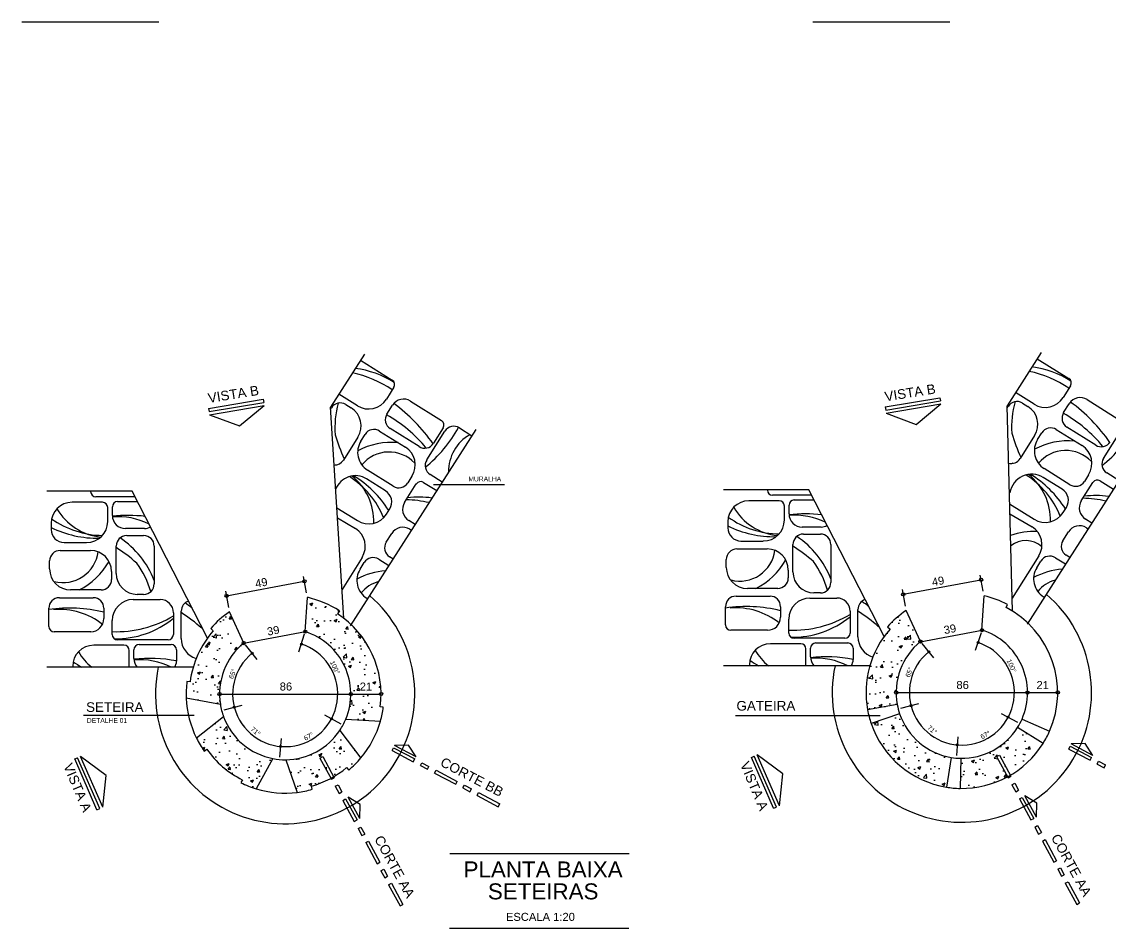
# Model space of a CAD drawing. Extents: x 21881.5 to 21905.2, y 3580.3 to 3591.7.
# Drawn here: x 21891.24 to 21898.04, y 3580.34 to 3586 of the extents above; entities that cross this region are included whole.
import ezdxf

# ---------------------------------------------------------------- set-up
doc = ezdxf.new("R2010")
doc.units = 0
doc.header["$MEASUREMENT"] = 0
for name, color, linetype in [('CORTE', 5, 'CONTINUOUS'), ('HACHURA', 21, 'CONTINUOUS'), ('LAYER1', 1, 'CONTINUOUS'), ('LAYER2', 7, 'CONTINUOUS'), ('MARGEMINT', 6, 'CONTINUOUS'), ('TERRA', 40, 'CONTINUOUS'), ('TEXT2', 6, 'CONTINUOUS')]:
    doc.layers.add(name, color=color, linetype=linetype)
doc.styles.add('ARIAL', font='ARIAL.TTF', dxfattribs={"height": 0.05})
pattern_1 = [(50, (21697.91374, 3494.59988), (0.18218467, -0.01593909), [0.01905, -0.20955]), (355, (21697.91374, 3494.59988), (-0.03524283, 0.19105664), [0.01524, -0.16764]), (100.451, (21697.92892, 3494.59855), (0.1469425, 0.17511669), [0.01619, -0.17809]), (46.1842, (21697.91374, 3494.65068), (0.27107904, -0.04204233), [0.028575, -0.314325]), (96.6356, (21697.93633, 3494.64717), (0.23740423, 0.24742556), [0.024285, -0.267135]), (351.184, (21697.91374, 3494.65068), (0.2374046, 0.2474251), [0.02286, -0.25146]), (21, (21697.93914, 3494.63798), (0.15161488, -0.10226552), [0.01905, -0.20955]), (326, (21697.93914, 3494.63798), (0.06180203, 0.18418797), [0.01524, -0.16764]), (71.4514, (21697.95177, 3494.62945), (0.21341649, 0.08192286), [0.01619, -0.17809]), (37.5, (21697.91374, 3494.599876), (0.003088603, 0.084555039), [0, -0.165608, 0, -0.17018, 0, -0.168275]), (7.5, (21697.91374, 3494.59988), (0.066819663, 0.100180575), [0, -0.097028, 0, -0.161798, 0, -0.064135]), (327.5, (21697.8571, 3494.599876), (0.135590595, -0.005728744), [0, -0.0635, 0, -0.19812, 0, -0.26289]), (317.5, (21697.8317, 3494.59988), (0.14812918, 0.02542649), [0, -0.08255, 0, -0.131572, 0, -0.18669])]
pattern_2 = [(50, (21698.52205, 3494.59988), (0.18218467, -0.01593909), [0.01905, -0.20955]), (355, (21698.52205, 3494.59988), (-0.03524283, 0.19105664), [0.01524, -0.16764]), (100.451, (21698.53723, 3494.59855), (0.1469425, 0.17511669), [0.01619, -0.17809]), (46.1842, (21698.52205, 3494.65068), (0.27107904, -0.04204233), [0.028575, -0.314325]), (96.6356, (21698.54464, 3494.64717), (0.23740423, 0.24742556), [0.024285, -0.267135]), (351.184, (21698.52205, 3494.65068), (0.2374046, 0.2474251), [0.02286, -0.25146]), (21, (21698.54745, 3494.63798), (0.15161488, -0.10226552), [0.01905, -0.20955]), (326, (21698.54745, 3494.63798), (0.06180203, 0.18418797), [0.01524, -0.16764]), (71.4514, (21698.56009, 3494.62945), (0.21341649, 0.08192286), [0.01619, -0.17809]), (37.5, (21698.52205, 3494.599876), (0.003088603, 0.084555039), [0, -0.165608, 0, -0.17018, 0, -0.168275]), (7.5, (21698.52205, 3494.59988), (0.066819663, 0.100180575), [0, -0.097028, 0, -0.161798, 0, -0.064135]), (327.5, (21698.46541, 3494.599876), (0.135590595, -0.005728744), [0, -0.0635, 0, -0.19812, 0, -0.26289]), (317.5, (21698.44001, 3494.59988), (0.14812918, 0.02542649), [0, -0.08255, 0, -0.131572, 0, -0.18669])]

# ---------------------------------------------------------------- blocks, each defined once
blk = doc.blocks.new('_SMALL')
at = {"layer": 'LAYER1', "color": 0}
blk.add_circle((0, 0), 0.25, dxfattribs=at)

msp = doc.modelspace()

# ---------------------------------------------------------------- hatches: boundary and pattern name
at = {"layer": 'HACHURA'}
h = msp.add_hatch(dxfattribs=at)
h.set_pattern_fill('AR-CONC', color=256, scale=0.001, style=0)
h.set_pattern_definition(pattern_1)
h.paths.add_polyline_path([(21892.6165, 3582.1155, -0.182938), (21892.614, 3582.1221, -0.322512), (21892.6208, 3582.1316), (21892.5353, 3582.3172, 0.063227), (21892.418, 3582.2141), (21892.4341, 3582.1999, 0.14972), (21892.2893, 3581.8806), (21892.2695, 3581.8831, 0.042626), (21892.2649, 3581.7779), (21892.478, 3581.7398, -0.033159), (21892.4731, 3581.7939, -0.41779), (21892.4629, 3581.8039, -0.41779), (21892.4731, 3581.8139, -0.212891)])
h.paths.add_polyline_path([(21892.4981, 3581.6624), (21892.3291, 3581.5284, 0.037822), (21892.3769, 3581.4481), (21892.3933, 3581.4596, 0.124217), (21892.6153, 3581.2685), (21892.6063, 3581.2506, 0.041572), (21892.7017, 3581.2125), (21892.8067, 3581.401, -0.263714)])
h.paths.add_polyline_path([(21892.8864, 3581.3939), (21892.9584, 3581.1899, 0.038878), (21893.0525, 3581.209), (21893.047, 3581.2283, 0.105079), (21893.2669, 3581.3447), (21893.2798, 3581.3294, 0.043417), (21893.3557, 3581.405), (21893.2247, 3581.5774, -0.249256)])
h.paths.add_polyline_path([(21893.2104, 3582.3049), (21893.2221, 3582.3229, 0.088506), (21893.0217, 3582.4081), (21893.0089, 3582.2035, -0.480854), (21893.0182, 3582.1909, -0.312107), (21893.2928, 3581.8139, -0.41779), (21893.3029, 3581.8039), (21893.4721, 3581.8039, -0.41732), (21893.4814, 3581.8146, 0.248433)])
h.paths.add_polyline_path([(21893.2622, 3581.6481), (21893.4781, 3581.6354, 0.035721), (21893.496, 3581.7219), (21893.4762, 3581.7245, 0.029397), (21893.4814, 3581.7946, -0.375072), (21893.4721, 3581.8039), (21893.3729, 3581.8039), (21893.3029, 3581.8039, -0.41779), (21893.2928, 3581.7939, -0.091613)])
h.paths.add_polyline_path([(21893.3399, 3581.8884), (21893.4353, 3581.8884), (21893.4353, 3581.8132), (21893.3399, 3581.8132)], flags=24)
h = msp.add_hatch(dxfattribs=at)
h.set_pattern_fill('AR-CONC', color=256, scale=0.001, style=0)
h.set_pattern_definition(pattern_2)
h.paths.add_polyline_path([(21896.8432, 3582.1254, -0.169082), (21896.841, 3582.1317, -0.322512), (21896.8479, 3582.1411), (21896.7623, 3582.3267, 0.063227), (21896.6451, 3582.2236), (21896.6611, 3582.2094, 0.230279), (21896.5214, 3581.7048), (21896.7063, 3581.7389, -0.039542), (21896.6996, 3581.8034, -0.40208), (21896.69, 3581.8134, -0.40208), (21896.6996, 3581.8234, -0.212908)])
h = msp.add_hatch(dxfattribs=at)
h.set_pattern_fill('AR-CONC', color=256, scale=0.001, style=0)
h.set_pattern_definition(pattern_2)
h.paths.add_polyline_path([(21897.013, 3581.2228), (21897.0434, 3581.4083, -0.276994), (21896.7212, 3581.6815), (21896.5432, 3581.6211, 0.276994)])
h = msp.add_hatch(dxfattribs=at)
h.set_pattern_fill('AR-CONC', color=256, scale=0.001, style=0)
h.set_pattern_definition(pattern_1)
h.paths.add_polyline_path([(21897.327, 3581.4131), (21897.3446, 3581.4226), (21897.4127, 3581.297, 0.12076), (21897.6172, 3581.4956), (21897.4579, 3581.5954, -0.263149), (21897.1025, 3581.4029), (21897.0991, 3581.2149, 0.129499), (21897.3953, 3581.2872)])

# ---------------------------------------------------------------- linework, layer by layer
at = {"layer": 'CORTE'}
for p, q in [((21893.0083, 3582.1942), (21893.0217, 3582.4081)), ((21897.2354, 3582.2038), (21897.2488, 3582.4177)), ((21892.625, 3582.1226), (21892.5353, 3582.3172)), ((21893.2221, 3582.3229), (21893.2104, 3582.3049)), ((21896.852, 3582.1321), (21896.7623, 3582.3267)), ((21897.3858, 3582.3446), (21897.3957, 3582.3637)), ((21896.6451, 3582.2236), (21896.6611, 3582.2094)), ((21892.2893, 3581.8806), (21892.269, 3581.8832)), ((21892.2893, 3581.8806), (21892.269, 3581.8832)), ((21892.4785, 3581.7397), (21892.2645, 3581.778)), ((21893.496, 3581.7219), (21893.4762, 3581.7245)), ((21896.7063, 3581.7389), (21896.5214, 3581.7048)), ((21892.4977, 3581.662), (21892.3291, 3581.5284)), ((21893.2622, 3581.6481), (21893.4786, 3581.6354)), ((21896.7212, 3581.6815), (21896.5432, 3581.6211)), ((21897.4856, 3581.6478), (21897.6577, 3581.5719)), ((21893.2247, 3581.5774), (21893.356, 3581.4046)), ((21897.6172, 3581.4956), (21897.4579, 3581.5954)), ((21892.3769, 3581.4481), (21892.3933, 3581.4596)), ((21892.8067, 3581.401), (21892.7017, 3581.2125)), ((21892.8864, 3581.3939), (21892.9584, 3581.1899)), ((21897.0434, 3581.4083), (21897.013, 3581.2228)), ((21897.1025, 3581.4029), (21897.0991, 3581.2149)), ((21893.2669, 3581.3447), (21893.2798, 3581.3294)), ((21892.6153, 3581.2685), (21892.6063, 3581.2506)), ((21893.0525, 3581.209), (21893.047, 3581.2283))]:
    msp.add_line(p, q, dxfattribs=at)
for centre, radius, start, end in [((21892.8829, 3581.8039), 0.62, 56.83323, 77.06468), ((21897.11, 3581.8134), 0.62, 62.56378, 77.06468), ((21892.8829, 3581.8039), 0.62, 124.10907, 138.58038), ((21897.11, 3581.8134), 0.62, 124.10907, 138.58038), ((21897.11, 3581.8134), 0.5986, 336.20818, 62.56378), ((21892.8829, 3581.8039), 0.5986, 352.38013, 56.83323), ((21892.8829, 3581.8039), 0.5986, 138.58038, 172.64063), ((21892.8829, 3581.8039), 0.41, 337.6648, 72.18782), ((21897.11, 3581.8134), 0.5986, 138.58038, 190.45211), ((21897.11, 3581.8134), 0.4105, 336.20818, 72.20685), ((21892.8829, 3581.8039), 0.41, 128.98593, 189.02843), ((21897.11, 3581.8134), 0.4105, 128.9669, 190.45211), ((21892.8829, 3581.8039), 0.6186, 172.64063, 182.40389), ((21892.8829, 3581.8039), 0.6186, 344.19699, 352.38013), ((21892.8829, 3581.8039), 0.41, 200.21607, 259.28549), ((21897.11, 3581.8134), 0.4105, 198.74134, 260.67102), ((21892.8829, 3581.8039), 0.41, 270.48297, 326.46733), ((21897.11, 3581.8134), 0.5986, 198.74134, 260.67102), ((21897.11, 3581.8134), 0.4105, 268.95338, 327.92582), ((21892.8829, 3581.8039), 0.6186, 206.45059, 215.11455), ((21897.11, 3581.8134), 0.5986, 268.95338, 327.92582), ((21892.8829, 3581.8039), 0.5986, 215.11455, 243.43798), ((21892.8829, 3581.8039), 0.6186, 309.9062, 319.85044), ((21892.8829, 3581.8039), 0.5986, 285.9119, 309.9062), ((21892.8829, 3581.8039), 0.6186, 243.43798, 252.96017), ((21892.8829, 3581.8039), 0.6186, 277.00627, 285.9119)]:
    msp.add_arc(centre, radius, start, end, dxfattribs=at)
at = {"layer": 'LAYER1'}
for p, q in [((21892.404, 3583.5876), (21892.7455, 3583.6457)), ((21892.4074, 3583.5679), (21892.7489, 3583.626)), ((21892.4107, 3583.5482), (21892.7522, 3583.6062)), ((21892.7455, 3583.6457), (21892.7489, 3583.626)), ((21896.6311, 3583.5971), (21896.9726, 3583.6552)), ((21896.6344, 3583.5774), (21896.9759, 3583.6355)), ((21896.6378, 3583.5577), (21896.9793, 3583.6158)), ((21896.9726, 3583.6552), (21896.9759, 3583.6355)), ((21892.404, 3583.5876), (21892.4074, 3583.5679)), ((21896.6311, 3583.5971), (21896.6344, 3583.5774)), ((21893.8101, 3583.1127), (21894.2523, 3583.1127)), ((21893.0162, 3582.4371), (21892.9964, 3582.5377)), ((21896.7425, 3582.4269), (21897.2286, 3582.518)), ((21897.2433, 3582.4466), (21897.2235, 3582.5472)), ((21892.5301, 3582.3443), (21892.512, 3582.4474)), ((21892.5155, 3582.4174), (21893.0016, 3582.5085)), ((21896.7572, 3582.3538), (21896.7391, 3582.457)), ((21892.6223, 3582.1213), (21893.0094, 3582.1943)), ((21892.9687, 3582.0686), (21893.0045, 3582.1792)), ((21896.8493, 3582.1308), (21897.2365, 3582.2039)), ((21897.1957, 3582.0781), (21897.2316, 3582.1887)), ((21892.7079, 3582.0202), (21892.6347, 3582.1105)), ((21896.9349, 3582.0297), (21896.8618, 3582.1201)), ((21892.4729, 3581.8039), (21893.3929, 3581.8039)), ((21892.8829, 3581.8039), (21893.4815, 3581.8039)), ((21893.1929, 3581.8039), (21893.4815, 3581.8039)), ((21893.3729, 3581.8039), (21893.4815, 3581.8039)), ((21896.7, 3581.8134), (21897.62, 3581.8134)), ((21897.11, 3581.8134), (21897.7086, 3581.8134)), ((21897.42, 3581.8134), (21897.7086, 3581.8134)), ((21897.6, 3581.8134), (21897.7086, 3581.8134)), ((21892.5009, 3581.7056), (21892.6135, 3581.7346)), ((21896.7279, 3581.7151), (21896.8405, 3581.7441)), ((21891.6222, 3581.6716), (21892.3154, 3581.6716)), ((21893.1287, 3581.6734), (21893.2313, 3581.6188)), ((21895.6966, 3581.6706), (21896.5992, 3581.6706)), ((21897.3557, 3581.6829), (21897.4584, 3581.6283)), ((21892.8586, 3581.5267), (21892.8484, 3581.4109)), ((21897.0857, 3581.5362), (21897.0755, 3581.4204)), ((21897.9272, 3581.4208), (21897.7926, 3581.4922)), ((21893.5508, 3581.4509), (21893.5601, 3581.4686)), ((21893.5508, 3581.4509), (21893.5601, 3581.4686)), ((21893.5508, 3581.4509), (21893.6834, 3581.3809)), ((21893.5601, 3581.4686), (21893.6927, 3581.3985)), ((21893.7002, 3581.4113), (21893.5656, 3581.4827)), ((21895.9701, 3581.1066), (21895.8318, 3581.4242)), ((21897.7778, 3581.4605), (21897.7872, 3581.4781)), ((21897.7778, 3581.4605), (21897.7872, 3581.4781)), ((21897.7778, 3581.4605), (21897.9104, 3581.3904)), ((21897.7872, 3581.4781), (21897.9198, 3581.4081)), ((21891.568, 3581.3987), (21891.5864, 3581.4067)), ((21891.7063, 3581.0811), (21891.568, 3581.3987)), ((21891.7247, 3581.0891), (21891.5864, 3581.4067)), ((21891.743, 3581.0971), (21891.6047, 3581.4147)), ((21893.1, 3581.4036), (21893.1176, 3581.4131)), ((21893.1, 3581.4036), (21893.1176, 3581.4131)), ((21893.1, 3581.4036), (21893.1715, 3581.2717)), ((21893.1176, 3581.4131), (21893.1891, 3581.2813)), ((21893.6834, 3581.3809), (21893.6927, 3581.3985)), ((21893.7276, 3581.3575), (21893.7369, 3581.3752)), ((21893.7276, 3581.3575), (21893.7718, 3581.3341)), ((21893.7369, 3581.3752), (21893.7811, 3581.3518)), ((21895.7951, 3581.4082), (21895.8134, 3581.4162)), ((21895.9334, 3581.0906), (21895.7951, 3581.4082)), ((21895.9517, 3581.0986), (21895.8134, 3581.4162)), ((21897.327, 3581.4131), (21897.3446, 3581.4226)), ((21897.327, 3581.4131), (21897.3446, 3581.4226)), ((21897.327, 3581.4131), (21897.3985, 3581.2812)), ((21897.3446, 3581.4226), (21897.4161, 3581.2908)), ((21897.9104, 3581.3904), (21897.9198, 3581.4081)), ((21897.9546, 3581.367), (21897.964, 3581.3847)), ((21897.9546, 3581.367), (21897.9989, 3581.3437)), ((21897.964, 3581.3847), (21898.0082, 3581.3613)), ((21897.9989, 3581.3437), (21898.0082, 3581.3613)), ((21893.7718, 3581.3341), (21893.7811, 3581.3518)), ((21893.816, 3581.3108), (21893.8253, 3581.3285)), ((21893.816, 3581.3108), (21893.9486, 3581.2407)), ((21893.8253, 3581.3285), (21893.958, 3581.2584)), ((21897.3985, 3581.2812), (21897.4161, 3581.2908)), ((21893.1715, 3581.2717), (21893.1891, 3581.2813)), ((21893.1953, 3581.2278), (21893.2129, 3581.2373)), ((21893.1953, 3581.2278), (21893.2192, 3581.1838)), ((21893.2129, 3581.2373), (21893.2367, 3581.1933)), ((21893.9486, 3581.2407), (21893.958, 3581.2584)), ((21893.9928, 3581.2173), (21894.0022, 3581.235)), ((21894.0022, 3581.235), (21894.0464, 3581.2116)), ((21897.4224, 3581.2373), (21897.44, 3581.2468)), ((21897.4224, 3581.2373), (21897.4462, 3581.1933)), ((21897.44, 3581.2468), (21897.4638, 3581.2029)), ((21893.2192, 3581.1838), (21893.2367, 3581.1933)), ((21893.3486, 3581.0259), (21893.2756, 3581.1597)), ((21893.9928, 3581.2173), (21894.037, 3581.194)), ((21894.037, 3581.194), (21894.0464, 3581.2116)), ((21894.0812, 3581.1706), (21894.0906, 3581.1883)), ((21894.0812, 3581.1706), (21894.2139, 3581.1005)), ((21894.0906, 3581.1883), (21894.2232, 3581.1182)), ((21897.4462, 3581.1933), (21897.4638, 3581.2029)), ((21897.47, 3581.1494), (21897.4876, 3581.1589)), ((21897.47, 3581.1494), (21897.4876, 3581.1589)), ((21897.4876, 3581.1589), (21897.5591, 3581.0271)), ((21897.5756, 3581.0354), (21897.5027, 3581.1692)), ((21891.7063, 3581.0811), (21891.7247, 3581.0891)), ((21893.243, 3581.1399), (21893.2606, 3581.1494)), ((21893.243, 3581.1399), (21893.2606, 3581.1494)), ((21893.243, 3581.1399), (21893.3145, 3581.008)), ((21893.2606, 3581.1494), (21893.3321, 3581.0175)), ((21894.2139, 3581.1005), (21894.2232, 3581.1182)), ((21895.9334, 3581.0906), (21895.9517, 3581.0986)), ((21897.47, 3581.1494), (21897.5415, 3581.0175)), ((21893.3145, 3581.008), (21893.3321, 3581.0175)), ((21897.5415, 3581.0175), (21897.5591, 3581.0271)), ((21893.3383, 3580.964), (21893.3559, 3580.9736)), ((21893.3383, 3580.964), (21893.3622, 3580.9201)), ((21893.3559, 3580.9736), (21893.3797, 3580.9296)), ((21897.5654, 3580.9736), (21897.583, 3580.9831)), ((21897.5654, 3580.9736), (21897.5892, 3580.9296)), ((21897.583, 3580.9831), (21897.6068, 3580.9391)), ((21893.3622, 3580.9201), (21893.3797, 3580.9296)), ((21893.386, 3580.8761), (21893.4036, 3580.8857)), ((21893.4036, 3580.8857), (21893.4751, 3580.7538)), ((21897.5892, 3580.9296), (21897.6068, 3580.9391)), ((21897.613, 3580.8857), (21897.6306, 3580.8952)), ((21897.613, 3580.8857), (21897.6845, 3580.7538)), ((21897.6306, 3580.8952), (21897.7021, 3580.7633)), ((21893.386, 3580.8761), (21893.4575, 3580.7443)), ((21893.4575, 3580.7443), (21893.4751, 3580.7538)), ((21897.6845, 3580.7538), (21897.7021, 3580.7633)), ((21893.4813, 3580.7003), (21893.4989, 3580.7099)), ((21893.4813, 3580.7003), (21893.5052, 3580.6564)), ((21893.4989, 3580.7099), (21893.5227, 3580.6659)), ((21897.7084, 3580.7098), (21897.726, 3580.7194)), ((21897.7084, 3580.7098), (21897.7322, 3580.6659)), ((21897.726, 3580.7194), (21897.7498, 3580.6754)), ((21897.7322, 3580.6659), (21897.7498, 3580.6754)), ((21893.5052, 3580.6564), (21893.5227, 3580.6659)), ((21893.529, 3580.6124), (21893.5466, 3580.6219)), ((21893.529, 3580.6124), (21893.6005, 3580.4805)), ((21893.5466, 3580.6219), (21893.6181, 3580.4901)), ((21897.756, 3580.6219), (21897.7736, 3580.6315)), ((21897.756, 3580.6219), (21897.8275, 3580.4901)), ((21897.7736, 3580.6315), (21897.8451, 3580.4996)), ((21893.6005, 3580.4805), (21893.6181, 3580.4901)), ((21897.8275, 3580.4901), (21897.8451, 3580.4996))]:
    msp.add_line(p, q, dxfattribs=at)
for points in [[(21892.4107, 3583.5482), (21892.5982, 3583.4786), (21892.7522, 3583.6062)], [(21896.6378, 3583.5577), (21896.8253, 3583.4882), (21896.9793, 3583.6158)], [(21897.9272, 3581.4208), (21897.8806, 3581.4954), (21897.7926, 3581.4922)], [(21893.7002, 3581.4113), (21893.6535, 3581.4858), (21893.5656, 3581.4827)], [(21895.9701, 3581.1066), (21895.9926, 3581.3053), (21895.8318, 3581.4242)], [(21891.743, 3581.0971), (21891.7655, 3581.2958), (21891.6047, 3581.4147)], [(21893.3486, 3581.0259), (21893.3507, 3581.1139), (21893.2756, 3581.1597)], [(21897.5756, 3581.0354), (21897.5778, 3581.1234), (21897.5027, 3581.1692)]]:
    msp.add_lwpolyline(points, dxfattribs=at)
for centre in [(21892.9841, 3582.1161), (21897.2112, 3582.1257), (21892.6764, 3582.059), (21896.9035, 3582.0686), (21892.565, 3581.7221), (21896.7921, 3581.7316), (21893.1728, 3581.6499), (21897.3999, 3581.6594), (21897.0813, 3581.4864), (21892.8542, 3581.4769)]:
    msp.add_circle(centre, 0.00607, dxfattribs=at)
for centre in [(21892.8829, 3581.8039), (21897.11, 3581.8134)]:
    msp.add_arc(centre, 0.3282, 128.98593, 72.04958, dxfattribs=at)
at = {"layer": 'LAYER2'}
for p, q in [((21893.3973, 3582.3991), (21893.3924, 3582.4022)), ((21897.6244, 3582.4087), (21897.6195, 3582.4117))]:
    msp.add_line(p, q, dxfattribs=at)
for centre, radius, start, end in [((21892.8829, 3581.8039), 0.6186, 182.40389, 206.45059), ((21892.8829, 3581.8039), 0.41, 189.02843, 200.21607), ((21897.11, 3581.8134), 0.5986, 190.45211, 198.74134), ((21897.11, 3581.8134), 0.4105, 190.45211, 198.74134), ((21892.8829, 3581.8039), 0.41, 326.46733, 337.6648), ((21892.8829, 3581.8039), 0.6186, 319.85044, 344.19699), ((21897.11, 3581.8134), 0.4105, 327.92582, 336.20818), ((21897.11, 3581.8134), 0.5986, 327.92582, 336.20818), ((21892.8829, 3581.8039), 0.41, 259.28549, 270.48297), ((21897.11, 3581.8134), 0.4105, 260.67102, 268.95338), ((21897.11, 3581.8134), 0.5986, 260.67102, 268.95338), ((21892.8829, 3581.8039), 0.6186, 252.96017, 277.00627)]:
    msp.add_arc(centre, radius, start, end, dxfattribs=at)
at = {"layer": 'MARGEMINT'}
for p, q in [((21891.2375, 3586.003), (21892.0928, 3586.003)), ((21896.1799, 3586.003), (21897.0352, 3586.003)), ((21893.9121, 3580.8091), (21895.0317, 3580.8091)), ((21893.91, 3580.3415), (21895.0295, 3580.3415))]:
    msp.add_line(p, q, dxfattribs=at)
at = {"layer": 'TERRA'}
for p, q in [((21893.3782, 3583.9272), (21893.1653, 3583.595)), ((21893.3536, 3583.8892), (21893.5514, 3583.7651)), ((21897.6052, 3583.9368), (21897.3923, 3583.6045)), ((21897.5807, 3583.8988), (21897.7785, 3583.7747)), ((21893.3342, 3583.6045), (21893.218, 3583.6774)), ((21893.5618, 3583.7198), (21893.5155, 3583.646)), ((21897.5613, 3583.6141), (21897.4451, 3583.6869)), ((21897.7889, 3583.7293), (21897.7426, 3583.6556)), ((21893.262, 3583.6119), (21893.2958, 3583.5907)), ((21893.5186, 3583.5528), (21893.553, 3583.6077)), ((21893.6664, 3583.6337), (21893.86, 3583.5122)), ((21897.4262, 3582.3216), (21897.3923, 3583.6045)), ((21897.3934, 3583.5926), (21897.3984, 3583.6006)), ((21897.4891, 3583.6214), (21897.5229, 3583.6002)), ((21897.7456, 3583.5623), (21897.7801, 3583.6172)), ((21897.8934, 3583.6432), (21898.087, 3583.5217)), ((21893.2497, 3582.277), (21893.1653, 3583.595)), ((21893.1664, 3583.5831), (21893.1714, 3583.5911)), ((21893.8703, 3583.4669), (21893.8097, 3583.3702)), ((21893.9709, 3583.4663), (21894.0488, 3583.4174)), ((21898.3006, 3583.4655), (21897.5169, 3582.2406)), ((21897.946, 3583.3589), (21897.7664, 3583.4717)), ((21893.3373, 3583.4093), (21893.2468, 3583.2651)), ((21894.0735, 3583.456), (21893.2898, 3582.2311)), ((21893.3557, 3583.3843), (21893.3819, 3583.4261)), ((21893.4726, 3583.4469), (21893.6335, 3583.346)), ((21893.719, 3583.3494), (21893.5393, 3583.4621)), ((21893.7675, 3583.2659), (21893.8802, 3583.4456)), ((21897.5644, 3583.4189), (21897.4739, 3583.2746)), ((21897.5828, 3583.3939), (21897.609, 3583.4357)), ((21897.6997, 3583.4564), (21897.8605, 3583.3555)), ((21897.9945, 3583.2754), (21898.1073, 3583.4551)), ((21893.5581, 3583.1021), (21893.3972, 3583.203)), ((21897.7851, 3583.1116), (21897.6243, 3583.2125)), ((21893.5098, 3583.0739), (21893.3915, 3583.1481)), ((21893.675, 3583.1646), (21893.6488, 3583.1228)), ((21893.7469, 3583.1263), (21893.8295, 3583.0745)), ((21893.8636, 3583.1279), (21893.7882, 3583.1752)), ((21897.7368, 3583.0834), (21897.6186, 3583.1576)), ((21897.8561, 3583.0099), (21897.9286, 3583.1255)), ((21897.902, 3583.1741), (21897.8758, 3583.1323)), ((21897.974, 3583.1359), (21898.0565, 3583.0841)), ((21898.0907, 3583.1374), (21898.0153, 3583.1848)), ((21891.9274, 3583.071), (21891.3931, 3583.071)), ((21892.3972, 3582.1537), (21891.9274, 3583.071)), ((21893.6291, 3583.0004), (21893.7016, 3583.116)), ((21896.1545, 3583.0805), (21895.6202, 3583.0805)), ((21896.6243, 3582.1632), (21896.1545, 3583.0805)), ((21891.7413, 3583.0019), (21891.5524, 3583.0019)), ((21891.9454, 3583.0358), (21891.7006, 3583.0358)), ((21891.8362, 3583.0067), (21891.9603, 3583.0067)), ((21895.9684, 3583.0114), (21895.7795, 3583.0114)), ((21896.1725, 3583.0453), (21895.9277, 3583.0453)), ((21896.0632, 3583.0163), (21896.1873, 3583.0163)), ((21897.4085, 3582.9925), (21897.5614, 3582.8966)), ((21891.7742, 3582.8819), (21891.7742, 3582.969)), ((21891.8033, 3582.9197), (21891.8033, 3582.9739)), ((21893.2054, 3582.9679), (21893.3343, 3582.8871)), ((21893.5156, 3582.9286), (21893.5357, 3582.9605)), ((21896.0013, 3582.8915), (21896.0013, 3582.9785)), ((21896.0303, 3582.9292), (21896.0303, 3582.9834)), ((21897.4102, 3582.9288), (21897.5487, 3582.8483)), ((21897.7427, 3582.9381), (21897.7628, 3582.9701)), ((21891.4209, 3582.8704), (21891.4209, 3582.8326)), ((21893.2095, 3582.904), (21893.3217, 3582.8388)), ((21893.6939, 3582.8627), (21893.655, 3582.8871)), ((21895.6479, 3582.8799), (21895.6479, 3582.8421)), ((21897.921, 3582.8722), (21897.8821, 3582.8966)), ((21892.0037, 3582.8375), (21891.8855, 3582.8375)), ((21891.8932, 3582.7939), (21891.9989, 3582.7939)), ((21893.5138, 3582.752), (21893.5482, 3582.8069)), ((21893.6615, 3582.8329), (21893.671, 3582.8269)), ((21896.2308, 3582.847), (21896.1125, 3582.847)), ((21896.1203, 3582.8035), (21896.2259, 3582.8035)), ((21897.7408, 3582.7616), (21897.7753, 3582.8165)), ((21897.8886, 3582.8424), (21897.8981, 3582.8365)), ((21891.5031, 3582.7504), (21891.6427, 3582.7504)), ((21891.8275, 3582.5579), (21891.8275, 3582.7282)), ((21892.0646, 3582.7282), (21892.0646, 3582.4921)), ((21895.7302, 3582.7599), (21895.8697, 3582.7599)), ((21896.0545, 3582.5674), (21896.0545, 3582.7377)), ((21896.2917, 3582.7377), (21896.2917, 3582.5016)), ((21891.4771, 3582.7008), (21891.667, 3582.7008)), ((21893.3632, 3582.6574), (21893.2381, 3582.4581)), ((21893.5563, 3582.6477), (21893.5345, 3582.6614)), ((21895.7042, 3582.7104), (21895.8941, 3582.7104)), ((21897.5902, 3582.667), (21897.4241, 3582.4022)), ((21897.6949, 3582.6556), (21897.7573, 3582.6164)), ((21897.7834, 3582.6572), (21897.7616, 3582.6709)), ((21891.4114, 3582.5857), (21891.4114, 3582.6351)), ((21893.3509, 3582.5836), (21893.3771, 3582.6254)), ((21893.4678, 3582.6461), (21893.5303, 3582.6069)), ((21895.6384, 3582.5952), (21895.6384, 3582.6446)), ((21897.578, 3582.5931), (21897.6042, 3582.6349)), ((21891.7986, 3582.5693), (21891.7986, 3582.5199)), ((21896.0256, 3582.5788), (21896.0256, 3582.5295)), ((21891.7328, 3582.4542), (21891.5429, 3582.4542)), ((21895.9599, 3582.4637), (21895.77, 3582.4637)), ((21891.4723, 3582.4058), (21891.6844, 3582.4058)), ((21891.9338, 3582.3942), (21892.1025, 3582.3942)), ((21891.9989, 3582.4263), (21891.959, 3582.4263)), ((21895.6994, 3582.4153), (21895.9115, 3582.4153)), ((21896.1609, 3582.4037), (21896.3295, 3582.4037)), ((21896.2259, 3582.4359), (21896.1861, 3582.4359)), ((21891.4065, 3582.2259), (21891.4065, 3582.34)), ((21891.7502, 3582.34), (21891.7502, 3582.2752)), ((21892.1847, 3582.312), (21892.1847, 3582.1756)), ((21892.2335, 3582.1517), (21892.2335, 3582.322)), ((21895.6336, 3582.2354), (21895.6336, 3582.3496)), ((21895.9772, 3582.3496), (21895.9772, 3582.2847)), ((21896.4117, 3582.3215), (21896.4117, 3582.1851)), ((21896.4606, 3582.1612), (21896.4606, 3582.3315)), ((21891.8023, 3582.1756), (21891.8023, 3582.2627)), ((21896.0294, 3582.1851), (21896.0294, 3582.2722)), ((21891.668, 3582.193), (21891.4394, 3582.193)), ((21892.418, 3582.2141), (21892.4341, 3582.1999)), ((21895.895, 3582.2025), (21895.6665, 3582.2025)), ((21891.8759, 3582.1089), (21891.687, 3582.1089)), ((21892.1518, 3582.1427), (21891.8352, 3582.1427)), ((21891.9707, 3582.1137), (21892.1711, 3582.1137)), ((21896.103, 3582.1184), (21895.9141, 3582.1184)), ((21896.3788, 3582.1522), (21896.0622, 3582.1522)), ((21896.1978, 3582.1232), (21896.3982, 3582.1232)), ((21891.9088, 3581.9711), (21891.9088, 3582.076)), ((21891.9378, 3582.0266), (21891.9378, 3582.0808)), ((21892.204, 3582.0808), (21892.204, 3582.0102)), ((21896.1358, 3581.9807), (21896.1358, 3582.0855)), ((21896.1649, 3582.0362), (21896.1649, 3582.0903)), ((21896.4311, 3582.0903), (21896.4311, 3582.0197)), ((21892.3082, 3581.9711), (21891.3931, 3581.9711)), ((21891.5555, 3581.9773), (21891.5555, 3581.9711)), ((21896.5353, 3581.9807), (21895.6202, 3581.9807)), ((21895.7825, 3581.9868), (21895.7825, 3581.9807))]:
    msp.add_line(p, q, dxfattribs=at)
for centre, radius, start, end in [((21893.1613, 3583.1305), 0.6939, 55.74274, 78.23636), ((21893.2537, 3583.2707), 0.5706, 56.98421, 83.27501), ((21897.3884, 3583.1401), 0.6939, 55.74274, 78.23636), ((21897.4807, 3583.2803), 0.5706, 56.98421, 83.27501), ((21893.534, 3583.7373), 0.0329, 327.89407, 57.89407), ((21897.761, 3583.7468), 0.0329, 327.89407, 57.89407), ((21893.2271, 3583.5562), 0.0658, 57.89407, 147.89407), ((21893.7621, 3583.4655), 0.5689, 164.16277, 184.21794), ((21893.4041, 3583.716), 0.1315, 237.89407, 327.89407), ((21893.6227, 3583.564), 0.0822, 57.89407, 147.89407), ((21892.9433, 3582.7686), 1.0507, 34.6915, 53.98879), ((21897.4541, 3583.5657), 0.0658, 57.89407, 147.89407), ((21897.9892, 3583.475), 0.5689, 164.16277, 184.21794), ((21897.4529, 3583.4888), 0.1315, 327.89407, 57.89407), ((21897.6312, 3583.7255), 0.1315, 237.89407, 327.89407), ((21897.8497, 3583.5735), 0.0822, 57.89407, 147.89407), ((21897.1704, 3582.7781), 1.0507, 34.6915, 53.98879), ((21893.2259, 3583.4793), 0.1315, 327.89407, 57.89407), ((21893.5743, 3583.5179), 0.0658, 147.89407, 237.89407), ((21893.0921, 3582.7899), 0.8688, 39.29743, 60.79545), ((21897.8013, 3583.5274), 0.0658, 147.89407, 237.89407), ((21897.3191, 3582.7995), 0.8688, 39.29743, 60.79545), ((21893.208, 3583.8928), 0.8688, 309.29743, 330.79545), ((21893.8425, 3583.4843), 0.0329, 327.89407, 57.89407), ((21893.9359, 3583.4106), 0.0658, 57.89407, 147.89407), ((21897.6647, 3583.4007), 0.0658, 57.89407, 147.89407), ((21897.4351, 3583.9024), 0.8688, 309.29743, 330.79545), ((21894.1582, 3583.7034), 1.0032, 196.18944, 205.39283), ((21893.4377, 3583.3912), 0.0658, 57.89407, 147.89407), ((21894.1642, 3583.1967), 0.2605, 119.33493, 181.32903), ((21898.3852, 3583.7129), 1.0032, 196.18944, 205.39283), ((21893.4671, 3583.3144), 0.1315, 147.89407, 237.89407), ((21893.5475, 3582.9283), 0.4478, 84.77197, 118.19348), ((21893.5636, 3583.2345), 0.1315, 327.89407, 57.89407), ((21893.7539, 3583.4051), 0.0658, 237.89407, 327.89407), ((21897.6942, 3583.3239), 0.1315, 147.89407, 237.89407), ((21897.7745, 3582.9379), 0.4478, 84.77197, 118.19348), ((21897.7906, 3583.2441), 0.1315, 327.89407, 57.89407), ((21897.981, 3583.4146), 0.0658, 237.89407, 327.89407), ((21893.1911, 3583.3001), 0.0658, 267.60828, 327.89407), ((21893.5314, 3583.0954), 0.2205, 43.23501, 140.36961), ((21893.8232, 3583.2309), 0.0658, 147.89407, 237.89407), ((21897.4182, 3583.3096), 0.0658, 255.59931, 327.89407), ((21897.7584, 3583.1049), 0.2205, 43.23501, 140.36961), ((21898.0502, 3583.2405), 0.0658, 147.89407, 237.89407), ((21893.7153, 3583.4666), 0.5656, 203.8084, 204.1886), ((21897.9424, 3583.4761), 0.5656, 203.8084, 204.1886), ((21893.3216, 3583.0366), 0.1315, 57.89407, 159.84842), ((21892.9863, 3582.6974), 0.5523, 22.18788, 57.3993), ((21893.0775, 3582.8832), 0.359, 358.04213, 52.0031), ((21892.969, 3582.6017), 0.6603, 31.906, 58.9774), ((21893.593, 3583.1578), 0.0658, 237.89407, 327.89407), ((21893.7294, 3583.0985), 0.0329, 57.89407, 147.89407), ((21897.5476, 3583.0367), 0.1402, 59.56236, 169.83667), ((21897.2134, 3582.7069), 0.5523, 22.18788, 57.3993), ((21897.3046, 3582.8927), 0.359, 358.04213, 52.0031), ((21897.196, 3582.6112), 0.6603, 31.906, 58.9774), ((21897.8201, 3583.1673), 0.0658, 237.89407, 327.89407), ((21897.9565, 3583.108), 0.0329, 57.89407, 147.89407), ((21891.7006, 3583.0686), 0.0329, 180, 270), ((21893.4661, 3583.0042), 0.0822, 327.89407, 57.89407), ((21895.9277, 3583.0782), 0.0329, 180, 270), ((21897.6931, 3583.0138), 0.0822, 327.89407, 57.89407), ((21891.5524, 3582.8704), 0.1315, 90, 180), ((21891.7413, 3582.969), 0.0329, 0, 90), ((21891.8362, 3582.9739), 0.0329, 90, 180), ((21893.6987, 3582.9567), 0.0822, 147.89407, 237.89407), ((21893.625, 3582.3235), 0.6939, 76.97003, 88.79288), ((21893.7173, 3582.4637), 0.5706, 81.68034, 97.00901), ((21895.7795, 3582.8799), 0.1315, 90, 180), ((21895.9684, 3582.9785), 0.0329, 0, 90), ((21896.0632, 3582.9834), 0.0329, 90, 180), ((21897.9258, 3582.9662), 0.0822, 147.89407, 237.89407), ((21897.8521, 3582.333), 0.6939, 76.97003, 88.79288), ((21897.9444, 3582.4732), 0.5706, 81.68034, 97.00901), ((21891.7679, 3583.1416), 0.359, 210.14806, 264.10903), ((21891.8855, 3582.9197), 0.0822, 180, 270), ((21891.9033, 3582.0269), 0.8928, 83.26565, 96.42127), ((21893.4042, 3582.9985), 0.1315, 237.89407, 327.89407), ((21895.9949, 3583.1512), 0.359, 210.14806, 264.10903), ((21896.1125, 3582.9292), 0.0822, 180, 270), ((21896.1304, 3582.0364), 0.8928, 83.26565, 96.42127), ((21896.0667, 3582.4895), 0.4315, 63.47528, 94.76073), ((21897.6313, 3583.008), 0.1315, 237.89407, 327.89407), ((21891.7464, 3583.3475), 0.5523, 234.29381, 269.50523), ((21891.6427, 3582.8819), 0.1315, 270, 0), ((21891.8397, 3582.48), 0.4315, 63.47528, 94.76073), ((21895.9373, 3583.4473), 0.6603, 244.01193, 271.08333), ((21895.9734, 3583.357), 0.5523, 234.29381, 269.50523), ((21895.8697, 3582.8915), 0.1315, 270, 0), ((21896.2308, 3582.9128), 0.0658, 270, 304.59024), ((21897.8449, 3582.7728), 0.0822, 57.89407, 147.89407), ((21891.7102, 3583.4378), 0.6603, 244.01193, 271.08333), ((21891.5031, 3582.8326), 0.0822, 180, 270), ((21891.8932, 3582.7282), 0.0658, 90, 180), ((21891.9989, 3582.7282), 0.0658, 0, 90), ((21892.0037, 3582.9032), 0.0658, 270, 304.59024), ((21893.2517, 3582.7274), 0.1315, 327.89407, 57.89407), ((21893.6178, 3582.7633), 0.0822, 57.89407, 147.89407), ((21895.7302, 3582.8421), 0.0822, 180, 270), ((21896.1203, 3582.7377), 0.0658, 90, 180), ((21895.7648, 3582.318), 0.5656, 21.30184, 56.29453), ((21896.2259, 3582.7377), 0.0658, 0, 90), ((21897.5631, 3582.3723), 0.4478, 87.71687, 109.48426), ((21897.4788, 3582.7369), 0.1315, 327.89407, 57.89407), ((21891.2884, 3581.8726), 1.0032, 48.29537, 57.49876), ((21891.5377, 3582.3085), 0.5656, 21.30184, 56.29453), ((21893.5695, 3582.7171), 0.0658, 147.89407, 237.89407), ((21895.5155, 3581.8821), 1.0032, 48.29537, 57.49876), ((21897.5098, 3582.6153), 0.1476, 47.39169, 129.73511), ((21897.7965, 3582.7266), 0.0658, 147.89407, 237.89407), ((21891.4771, 3582.6351), 0.0658, 90, 180), ((21891.4962, 3582.7207), 0.2205, 255.34094, 352.47554), ((21891.667, 3582.5693), 0.1315, 0, 90), ((21893.4328, 3582.5904), 0.0658, 57.89407, 147.89407), ((21895.7042, 3582.6446), 0.0658, 90, 180), ((21895.7233, 3582.7302), 0.2205, 255.34094, 352.47554), ((21895.8941, 3582.5788), 0.1315, 0, 90), ((21897.6599, 3582.5999), 0.0658, 57.89407, 147.89407), ((21891.5429, 3582.5857), 0.1315, 180, 270), ((21891.3938, 3582.8536), 0.4478, 296.8779, 330.29941), ((21891.4975, 3582.2845), 0.5689, 16.2687, 36.32387), ((21893.4623, 3582.5137), 0.1315, 147.89407, 237.89407), ((21895.77, 3582.5952), 0.1315, 180, 270), ((21895.6209, 3582.8632), 0.4478, 296.8779, 330.29941), ((21895.7245, 3582.2941), 0.5689, 16.2687, 36.32387), ((21897.6894, 3582.5232), 0.1315, 147.89407, 237.89407), ((21897.7697, 3582.1371), 0.4478, 94.26766, 118.19348), ((21891.7328, 3582.5199), 0.0658, 270, 0), ((21891.959, 3582.5579), 0.1315, 180, 270), ((21893.5427, 3582.1276), 0.4478, 94.26766, 118.19348), ((21895.9599, 3582.5295), 0.0658, 270, 0), ((21896.1861, 3582.5674), 0.1315, 180, 270), ((21897.7536, 3582.3041), 0.2205, 105.8966, 140.36961), ((21891.9989, 3582.4921), 0.0658, 270, 0), ((21893.5265, 3582.2946), 0.2205, 105.8966, 140.36961), ((21896.2259, 3582.5016), 0.0658, 270, 0), ((21891.4723, 3582.34), 0.0658, 90, 180), ((21891.6844, 3582.34), 0.0658, 0, 90), ((21891.9338, 3582.2627), 0.1315, 90, 180), ((21892.8829, 3581.8039), 0.81, 168.08262, 49.405), ((21892.1025, 3582.312), 0.0822, 0, 90), ((21892.2993, 3582.322), 0.0658, 107.95885, 180), ((21895.6994, 3582.3496), 0.0658, 90, 180), ((21895.9115, 3582.3496), 0.0658, 0, 90), ((21896.1609, 3582.2722), 0.1315, 90, 180), ((21897.11, 3581.8134), 0.81, 168.08262, 49.405), ((21896.3295, 3582.3215), 0.0822, 0, 90), ((21896.5263, 3582.3315), 0.0658, 107.95885, 180), ((21896.1708, 3581.9119), 0.5656, 50.73475, 56.29453), ((21891.5359, 3581.4482), 0.8928, 76.11346, 98.33136), ((21891.4723, 3581.9013), 0.4315, 51.3916, 94.76073), ((21891.6944, 3581.4664), 1.0032, 48.29537, 57.49876), ((21891.9437, 3581.9023), 0.5656, 50.73475, 56.29453), ((21895.763, 3581.4577), 0.8928, 76.11346, 98.33136), ((21895.6993, 3581.9108), 0.4315, 51.3916, 94.76073), ((21895.9215, 3581.4759), 1.0032, 48.29537, 57.49876), ((21891.668, 3582.2752), 0.0822, 270, 0), ((21891.8283, 3582.8876), 0.6939, 267.84867, 300.89881), ((21891.8247, 3582.7198), 0.5706, 269.09014, 309.11494), ((21895.895, 3582.2847), 0.0822, 270, 0), ((21896.0554, 3582.8971), 0.6939, 267.84867, 300.89881), ((21896.0517, 3582.7293), 0.5706, 269.09014, 309.11494), ((21891.4394, 3582.2259), 0.0329, 180, 270), ((21891.8352, 3582.1756), 0.0329, 180, 270), ((21892.1518, 3582.1756), 0.0329, 270, 0), ((21895.6665, 3582.2354), 0.0329, 180, 270), ((21896.0622, 3582.1851), 0.0329, 180, 270), ((21896.3788, 3582.1851), 0.0329, 270, 0), ((21891.687, 3581.9773), 0.1315, 90, 180), ((21891.8759, 3582.076), 0.0329, 0, 90), ((21891.9707, 3582.0808), 0.0329, 90, 180), ((21892.1711, 3582.0808), 0.0329, 0, 90), ((21892.365, 3582.1517), 0.1315, 180, 253.19748), ((21895.9141, 3581.9868), 0.1315, 90, 180), ((21896.103, 3582.0855), 0.0329, 0, 90), ((21896.1978, 3582.0903), 0.0329, 90, 180), ((21896.3982, 3582.0903), 0.0329, 0, 90), ((21896.5921, 3582.1612), 0.1315, 180, 253.19748), ((21891.9024, 3582.2486), 0.359, 210.14806, 230.5973), ((21896.1295, 3582.2581), 0.359, 210.14806, 230.5973), ((21896.2471, 3582.0362), 0.0822, 180, 222.43916), ((21896.2649, 3581.1434), 0.8928, 79.27393, 96.42127), ((21891.8809, 3582.4544), 0.5523, 234.29381, 241.05729), ((21892.02, 3582.0266), 0.0822, 180, 222.43916), ((21892.0379, 3581.1339), 0.8928, 79.27393, 96.42127), ((21891.9742, 3581.5869), 0.4315, 62.93225, 94.76073), ((21892.1383, 3582.0102), 0.0658, 323.59361, 0), ((21896.108, 3582.464), 0.5523, 234.29381, 241.05729), ((21896.2013, 3581.5964), 0.4315, 62.93225, 94.76073), ((21896.3653, 3582.0197), 0.0658, 323.59361, 0)]:
    msp.add_arc(centre, radius, start, end, dxfattribs=at)

# ---------------------------------------------------------------- block references
at = {"layer": 'LAYER1', "yscale": 0.03999999999996362, "zscale": 0.04}
for p, xscale, rotation in [((21893.003, 3582.5082), 0.03999999999824733, 10.5868747366613), ((21897.2301, 3582.5177), 0.03999999999824733, 10.5868747366613), ((21892.5166, 3582.4173), 0.03999999999824733, 190.5868747366613), ((21896.7436, 3582.4268), 0.03999999999824733, 190.5868747366613), ((21893.0086, 3582.1935), 0.04000000000173983, 10.58687473506361), ((21897.2356, 3582.203), 0.04000000000173983, 10.58687473506361), ((21892.624, 3582.1221), 0.04000000000173983, 190.5868747350636), ((21896.851, 3582.1317), 0.04000000000173983, 190.5868747350636), ((21892.4729, 3581.8039), 0.04000000000087311, 180), ((21893.2929, 3581.8039), 0.04000000000087311, 180), ((21896.7, 3581.8134), 0.04000000000087311, 180), ((21897.52, 3581.8134), 0.04000000000087311, 180)]:
    msp.add_blockref('_SMALL', p, dxfattribs=dict(at, xscale=xscale, rotation=rotation))
at = {"layer": 'LAYER1', "xscale": 0.04000000000087311, "yscale": 0.03999999999996362, "zscale": 0.04}
for p in [(21893.2929, 3581.8039), (21893.482, 3581.8046), (21897.52, 3581.8134), (21897.7091, 3581.8141)]:
    msp.add_blockref('_SMALL', p, dxfattribs=at)

# ---------------------------------------------------------------- texts
at = {"layer": 'LAYER1', "style": 'ARIAL'}
for s, rotation, p in [('VISTA B', 9.06456, (21896.6325, 3583.6317)), ('VISTA B', 9.06456, (21892.4054, 3583.6222)), ('VISTA A', 292.80439, (21891.4962, 3581.3563)), ('CORTE BB', 332.31045, (21893.846, 3581.3592)), ('VISTA A', 292.80439, (21895.7233, 3581.3659)), ('CORTE AA', 298.63448, (21893.4378, 3580.8998)), ('CORTE AA', 298.63448, (21897.6649, 3580.9093))]:
    msp.add_text(s, height=0.06, rotation=rotation, dxfattribs=at).set_placement(p)
for s, height, p in [('MURALHA', 0.03, (21894.0274, 3583.1323)), ('SETEIRA', 0.06, (21891.6394, 3581.6927)), ('GATEIRA', 0.06, (21895.7019, 3581.7007)), ('DETALHE 01', 0.03, (21891.6442, 3581.624))]:
    msp.add_text(s, height=height, dxfattribs=at).set_placement(p)
at = {"layer": 'LAYER1', "attachment_point": 5, "style": 'ARIAL'}
for s, insert, char_height, rotation in [('49', (21892.7339, 3582.4993), 0.05, 11), ('49', (21896.961, 3582.5088), 0.05, 11), ('39', (21897.0355, 3582.2095), 0.05, 11), ('39', (21892.8084, 3582.2), 0.05, 11), ('100°', (21893.1934, 3581.9705), 0.03, 295), ('65°', (21896.7813, 3581.9398), 0.03, 69), ('100°', (21897.4204, 3581.98), 0.03, 295), ('65°', (21892.5543, 3581.9303), 0.03, 69), ('71°', (21892.6981, 3581.5708), 0.03, 320), ('67°', (21893.03, 3581.5395), 0.03, 28), ('71°', (21896.9252, 3581.5803), 0.03, 320), ('67°', (21897.257, 3581.5491), 0.03, 28)]:
    msp.add_mtext(s, dxfattribs=dict(at, insert=insert, char_height=char_height, rotation=rotation))
at = {"layer": 'LAYER1', "char_height": 0.05, "attachment_point": 5, "style": 'ARIAL'}
for s, insert in [('86', (21892.8876, 3581.8508)), ('21', (21893.3876, 3581.8508)), ('86', (21897.1147, 3581.8603)), ('21', (21897.6147, 3581.8603))]:
    msp.add_mtext(s, dxfattribs=dict(at, insert=insert))
at = {"layer": 'TEXT2', "style": 'ARIAL'}
for s, height, p in [('PLANTA BAIXA', 0.1, (21893.9973, 3580.6586)), ('SETEIRAS', 0.1, (21894.149, 3580.5216)), ('ESCALA 1:20', 0.05, (21894.2618, 3580.3874))]:
    msp.add_text(s, height=height, dxfattribs=at).set_placement(p)

doc.saveas('drawing.dxf')
